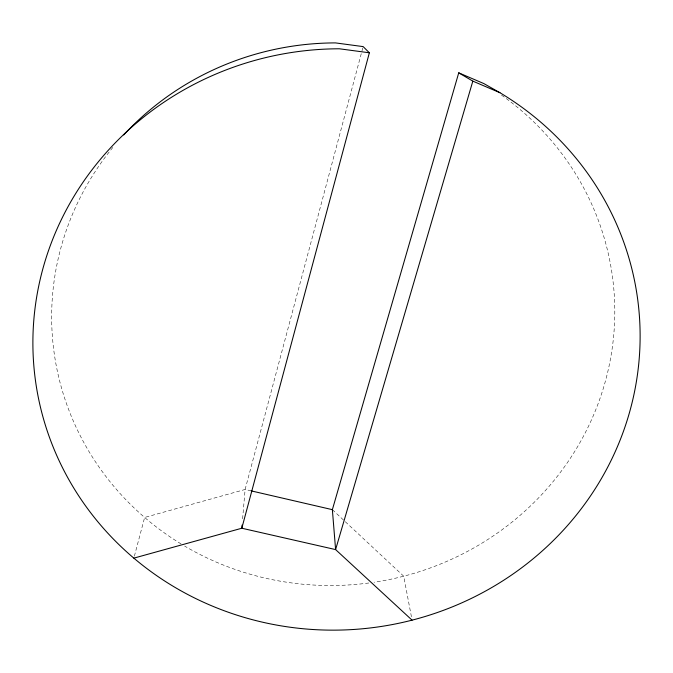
<?xml version="1.0" encoding="UTF-8"?>
<svg xmlns="http://www.w3.org/2000/svg" width="673" height="673" viewBox="0 0 673 673"><rect width="100%" height="100%" fill="white"/><g stroke="black" fill="none" stroke-linecap="round" stroke-linejoin="round"><path stroke-width="0.5" stroke-dasharray="3.37 2.52" d="M242.617 518.799L245.107 489.473L363.142 46.605M134.381 556.15L144.636 517.453L245.107 489.473L251.197 490.878M332.369 509.663L403.707 576.206L411.481 617.082M501.494 95.103A281.743 271.126 -7.4 0 1 606.213 378.1A281.743 271.126 -7.4 0 1 374.028 582.254M368.821 582.995A281.743 271.126 -7.4 0 1 184.671 546.089M181.071 543.927A281.743 271.126 -7.4 0 1 113.989 146.049"/><path stroke-width="1.01" d="M242.087 525.083L241.817 528.229L133.851 558.136M123.714 134.945A281.743 271.126 -7.4 0 1 335.465 42.904L363.142 46.605L369.359 52.788L241.817 528.229L335.6 549.589L412.069 620.153M458.734 72.835L472.825 81.13L335.6 549.589L332.369 509.663L458.734 72.835L483.811 83.553L499.938 92.714A303.834 290.45 -7.4 0 1 523.88 566.111A303.834 290.45 -7.4 0 1 49.053 436.213A303.834 290.45 -7.4 0 1 339.377 48.784L369.359 52.788M251.197 490.878L332.369 509.663M472.825 81.13L499.938 92.714"/></g></svg>
